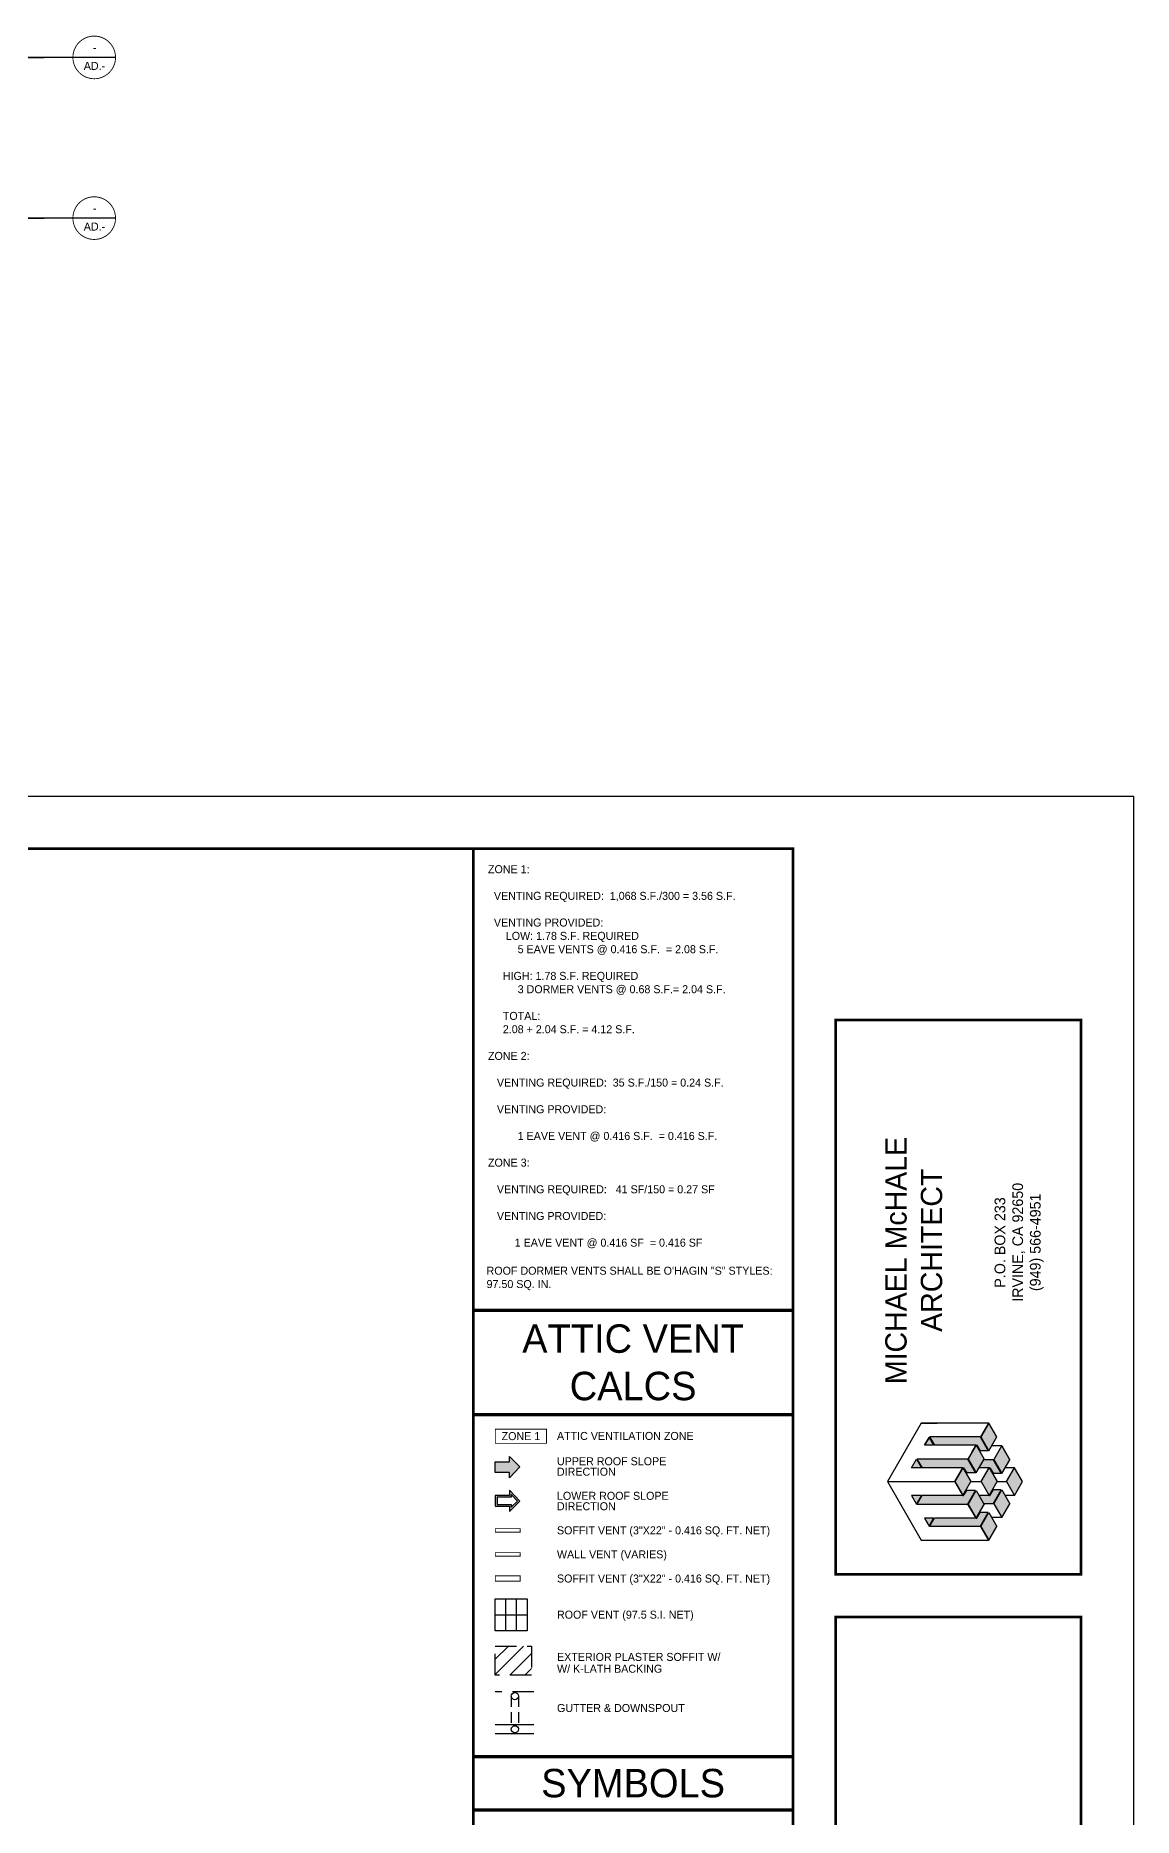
# Model space of a CAD drawing. Extents: x -4845 to 1196, y -1775 to 574.
# Drawn here: x -618 to 0, y -574 to 428 of the extents above; entities that cross this region are included whole.
import ezdxf
from ezdxf.enums import TextEntityAlignment as Align

# ---------------------------------------------------------------- set-up
doc = ezdxf.new("R2010")
doc.units = 0
doc.header["$LTSCALE"] = 48
doc.header["$MEASUREMENT"] = 0
doc.linetypes.add('HIDDEN', pattern=[0.375, 0.25, -0.125])
doc.linetypes.add('HIDDEN2', pattern=[0.1875, 0.125, -0.0625])
doc.layers.get('0').update_dxf_attribs({"linetype": 'CONTINUOUS'})
doc.layers.add('24X36TB', color=7, linetype='CONTINUOUS', lineweight=30)
for name, color, linetype in [('30X42TB', 7, 'CONTINUOUS'), ('A-DIMS', 3, 'CONTINUOUS'), ('A-GUTTER', 40, 'CONTINUOUS'), ('A-HATCH', 40, 'CONTINUOUS'), ('A-RF-WALL', 42, 'HIDDEN'), ('A-ROOF-WALL', 42, 'HIDDEN'), ('A-SYM', 2, 'CONTINUOUS'), ('A-SYM-TEXT', 3, 'CONTINUOUS'), ('A-SYMTEXT', 2, 'CONTINUOUS'), ('A-TEXT', 3, 'CONTINUOUS'), ('TB-text', 3, 'CONTINUOUS')]:
    doc.layers.add(name, color=color, linetype=linetype)
doc.styles.get("Standard").update_dxf_attribs({"font": 'ERASMD.TTF', "height": 4.5})

# ---------------------------------------------------------------- blocks, each defined once
blk = doc.blocks.new('A$C2A811E11')
at = {"layer": 'TB-text'}
h = blk.add_hatch(color=256, dxfattribs=at)
h.paths.add_polyline_path([(-55.9, -198.9), (-56.4, -199.7), (-51.9, -207.5), (-47.4, -199.7), (-51.9, -191.9)])
h.paths.add_polyline_path([(-61.2, -208.2), (-61.4, -208.4), (-63.4, -211.8), (-63.5, -212.1), (-59, -219.9), (-54.5, -212.1), (-59, -204.3)])
h.paths.add_polyline_path([(-66.4, -217), (-70.9, -224.8), (-66.4, -232.6), (-61.9, -224.8)])
h.paths.add_polyline_path([(-59, -229.8), (-63.5, -237.6), (-59, -245.4), (-54.5, -237.6)])
h.paths.add_polyline_path([(-56.4, -250), (-51.9, -257.7), (-47.4, -250), (-51.9, -242.2)])
h.paths.add_polyline_path([(-49, -237.2), (-44.5, -245), (-40, -237.2), (-44.5, -229.4)])
h.paths.add_polyline_path([(-41.9, -224.8), (-37.4, -232.6), (-32.9, -224.8), (-37.4, -217)])
h.paths.add_polyline_path([(-49, -212.5), (-44.5, -220.3), (-40, -212.5), (-44.5, -204.7)])
h.paths.add_polyline_path([(-49.3, -229.4), (-51.2, -232.6), (-51.6, -232.6), (-57.4, -232.6), (-54.7, -237.2), (-49.4, -237.2), (-44.9, -229.4)])
h.paths.add_polyline_path([(-49.4, -212.5), (-54.7, -212.5), (-57.4, -217), (-51.6, -217), (-51.2, -217), (-49.3, -220.3), (-44.9, -220.3)])
h.paths.add_polyline_path([(-85.2, -199.7), (-82.5, -204.3), (-59, -204.3), (-58.6, -204.3), (-56.7, -207.5), (-52.3, -207.5), (-56.8, -199.7)])
h.paths.add_polyline_path([(-88, -204.3), (-82.9, -204.3), (-85.5, -199.9)])
h.paths.add_polyline_path([(-92.3, -212.1), (-89.4, -217), (-66.4, -217), (-66, -217), (-64.3, -219.9), (-59.4, -219.9), (-63.9, -212.1)])
h.paths.add_polyline_path([(-92.6, -212.2), (-95.4, -217), (-89.8, -217)])
h.paths.add_polyline_path([(-89.4, -232.6), (-92.3, -237.6), (-63.9, -237.6), (-59.4, -229.8), (-64.3, -229.8), (-66, -232.6), (-66.4, -232.6)])
h.paths.add_polyline_path([(-95.4, -232.6), (-92.6, -237.4), (-89.8, -232.6)])
h.paths.add_polyline_path([(-82.5, -245.4), (-85.2, -250), (-56.8, -250), (-52.3, -242.2), (-56.7, -242.2), (-58.6, -245.4), (-59, -245.4)])
h.paths.add_polyline_path([(-88, -245.4), (-85.5, -249.8), (-82.9, -245.4)])
blk.add_hatch(color=256, dxfattribs=at).paths.add_polyline_path([(-56.1, -224.8), (-51.6, -232.6), (-47.1, -224.8), (-51.6, -217)])
for p, q in [((-89.9, -191.9), (-108.9, -224.8)), ((-51.9, -191.9), (-89.9, -191.9)), ((-89.9, -191.9), (-80.9, -191.9)), ((-89.9, -191.9), (-80.9, -191.9)), ((-85.5, -199.9), (-88, -204.3)), ((-88, -204.3), (-85.5, -199.9)), ((-85.5, -199.9), (-82.9, -204.3)), ((-85.5, -199.9), (-85.5, -199.9)), ((-56.8, -199.7), (-85.2, -199.7)), ((-56.8, -199.7), (-85.2, -199.7)), ((-85.2, -199.7), (-82.5, -204.3)), ((-56.8, -199.7), (-52.3, -207.5)), ((-51.9, -191.9), (-56.4, -199.7)), ((-51.9, -191.9), (-56.4, -199.7)), ((-51.9, -191.9), (-56.4, -199.7)), ((-51.9, -191.9), (-56.4, -199.7)), ((-51.9, -191.9), (-56.4, -199.7)), ((-51.9, -191.9), (-56.4, -199.7)), ((-56.4, -199.7), (-51.9, -191.9)), ((-56.4, -199.7), (-51.9, -191.9)), ((-51.9, -191.9), (-56.4, -199.7)), ((-51.9, -191.9), (-56.4, -199.7)), ((-51.9, -191.9), (-56.4, -199.7)), ((-51.9, -191.9), (-56.4, -199.7)), ((-56.4, -199.7), (-51.9, -207.5)), ((-56.4, -199.7), (-51.9, -207.5)), ((-51.9, -191.9), (-55.9, -198.9)), ((-51.9, -191.9), (-55.9, -198.9)), ((-51.9, -191.9), (-55.9, -198.9)), ((-51.9, -191.9), (-55.9, -198.9)), ((-51.9, -191.9), (-55.9, -198.9)), ((-51.9, -191.9), (-55.9, -198.9)), ((-47.4, -199.7), (-51.9, -191.9)), ((-47.4, -199.7), (-51.9, -191.9)), ((-51.9, -207.5), (-47.4, -199.7)), ((-51.9, -207.5), (-47.4, -199.7)), ((-82.9, -204.3), (-88, -204.3)), ((-82.9, -204.3), (-88, -204.3)), ((-59, -204.3), (-82.5, -204.3)), ((-59, -204.3), (-82.5, -204.3)), ((-63.5, -212.1), (-59, -204.3)), ((-59, -204.3), (-63.5, -212.1)), ((-59, -204.3), (-63.5, -212.1)), ((-59, -204.3), (-63.5, -212.1)), ((-59, -204.3), (-63.5, -212.1)), ((-59, -204.3), (-63.5, -212.1)), ((-59, -204.3), (-63.5, -212.1)), ((-63.5, -212.1), (-59, -204.3)), ((-61.2, -208.2), (-63.5, -212.1)), ((-61.2, -208.2), (-63.5, -212.1)), ((-61.2, -208.2), (-63.5, -212.1)), ((-61.2, -208.2), (-63.5, -212.1)), ((-61.4, -208.4), (-63.4, -211.8)), ((-61.4, -208.4), (-63.4, -211.8)), ((-61.4, -208.4), (-63.4, -211.8)), ((-61.4, -208.4), (-63.4, -211.8)), ((-61.4, -208.4), (-63.4, -211.8)), ((-61.4, -208.4), (-63.4, -211.8)), ((-62.4, -210.1), (-60.1, -206.2)), ((-62.4, -210.1), (-60.1, -206.2)), ((-62.4, -210.1), (-60.1, -206.2)), ((-62.4, -210.1), (-60.1, -206.2)), ((-61.4, -208.4), (-59.4, -204.9)), ((-61.4, -208.4), (-59.4, -204.9)), ((-61.4, -208.4), (-59.4, -204.9)), ((-61.4, -208.4), (-59.4, -204.9)), ((-61.4, -208.4), (-59.4, -204.9)), ((-61.4, -208.4), (-59.4, -204.9)), ((-61.2, -208.2), (-59, -204.3)), ((-61.2, -208.2), (-59, -204.3)), ((-61.2, -208.2), (-59, -204.3)), ((-61.2, -208.2), (-59, -204.3)), ((-59, -204.3), (-54.5, -212.1)), ((-59, -204.3), (-54.5, -212.1)), ((-59, -204.3), (-58.6, -204.3)), ((-58.6, -204.3), (-56.7, -207.5)), ((-52.3, -207.5), (-56.7, -207.5)), ((-52.3, -207.5), (-56.7, -207.5)), ((-44.5, -204.7), (-50.2, -204.7)), ((-44.5, -204.7), (-50.2, -204.7)), ((-49, -212.5), (-44.5, -204.7)), ((-49, -212.5), (-44.5, -204.7)), ((-40, -212.5), (-44.5, -204.7)), ((-44.5, -204.7), (-40, -212.5)), ((-40, -212.5), (-44.5, -204.7)), ((-95.4, -217), (-92.6, -212.2)), ((-89.8, -217), (-95.4, -217)), ((-89.8, -217), (-95.4, -217)), ((-92.6, -212.2), (-89.8, -217)), ((-92.3, -212.1), (-89.4, -217)), ((-63.9, -212.1), (-92.3, -212.1)), ((-63.9, -212.1), (-92.3, -212.1)), ((-66.4, -217), (-89.4, -217)), ((-66.4, -217), (-89.4, -217)), ((-70.9, -224.8), (-66.4, -217)), ((-70.9, -224.8), (-66.4, -217)), ((-66.4, -217), (-70.9, -224.8)), ((-66.4, -217), (-70.9, -224.8)), ((-66.4, -217), (-70.9, -224.8)), ((-66.4, -217), (-70.9, -224.8)), ((-66.4, -217), (-70.9, -224.8)), ((-66.4, -217), (-70.9, -224.8)), ((-70.9, -224.8), (-66.4, -217)), ((-70.9, -224.8), (-66.4, -217)), ((-70.9, -224.8), (-66.9, -217.9)), ((-70.9, -224.8), (-66.9, -217.9)), ((-70.9, -224.8), (-66.9, -217.9)), ((-70.9, -224.8), (-66.9, -217.9)), ((-70.9, -224.8), (-66.9, -217.9)), ((-70.9, -224.8), (-66.9, -217.9)), ((-70.9, -224.8), (-66.9, -217.9)), ((-70.9, -224.8), (-66.9, -217.9)), ((-66.4, -217), (-61.9, -224.8)), ((-66.4, -217), (-61.9, -224.8)), ((-66.4, -217), (-66, -217)), ((-66, -217), (-64.3, -219.9)), ((-59.4, -219.9), (-64.3, -219.9)), ((-59.4, -219.9), (-64.3, -219.9)), ((-63.9, -212.1), (-59.4, -219.9)), ((-63.5, -212.1), (-59, -219.9)), ((-63.5, -212.1), (-59, -219.9)), ((-59, -219.9), (-54.5, -212.1)), ((-59, -219.9), (-54.5, -212.1)), ((-51.6, -217), (-57.4, -217)), ((-51.6, -217), (-57.4, -217)), ((-56.1, -224.8), (-51.6, -217)), ((-56.1, -224.8), (-51.6, -217)), ((-49.4, -212.5), (-54.7, -212.5)), ((-49.4, -212.5), (-54.7, -212.5)), ((-51.6, -217), (-47.1, -224.8)), ((-51.6, -217), (-47.1, -224.8)), ((-51.6, -217), (-51.2, -217)), ((-51.2, -217), (-49.3, -220.3)), ((-49.4, -212.5), (-44.9, -220.3)), ((-44.9, -220.3), (-49.3, -220.3)), ((-44.9, -220.3), (-49.3, -220.3)), ((-49, -212.5), (-44.5, -220.3)), ((-49, -212.5), (-44.5, -220.3)), ((-44.5, -220.3), (-40, -212.5)), ((-44.5, -220.3), (-40, -212.5)), ((-37.4, -217), (-42.6, -217)), ((-37.4, -217), (-42.6, -217)), ((-41.9, -224.8), (-37.4, -217)), ((-41.9, -224.8), (-37.4, -217)), ((-32.9, -224.8), (-37.4, -217)), ((-32.9, -224.8), (-37.4, -217)), ((-108.9, -224.8), (-70.9, -224.8)), ((-108.9, -224.8), (-70.9, -224.8)), ((-108.9, -224.8), (-70.9, -224.8)), ((-108.9, -224.8), (-70.9, -224.8)), ((-108.9, -224.8), (-70.9, -224.8)), ((-108.9, -224.8), (-70.9, -224.8)), ((-108.9, -224.8), (-70.9, -224.8)), ((-108.9, -224.8), (-70.9, -224.8)), ((-108.9, -224.8), (-89.9, -257.7)), ((-108.9, -224.8), (-99.9, -224.8)), ((-108.9, -224.8), (-99.9, -224.8)), ((-70.9, -224.8), (-66.9, -231.8)), ((-70.9, -224.8), (-66.4, -232.6)), ((-70.9, -224.8), (-66.9, -231.8)), ((-70.9, -224.8), (-66.9, -231.8)), ((-70.9, -224.8), (-66.4, -232.6)), ((-70.9, -224.8), (-66.9, -231.8)), ((-66.4, -232.6), (-70.9, -224.8)), ((-66.4, -232.6), (-70.9, -224.8)), ((-66.4, -232.6), (-61.9, -224.8)), ((-66, -232.6), (-64.3, -229.8)), ((-59.4, -229.8), (-64.3, -229.8)), ((-59.4, -229.8), (-64.3, -229.8)), ((-63.9, -237.6), (-59.4, -229.8)), ((-63.5, -237.6), (-59, -229.8)), ((-61.9, -224.8), (-56.1, -224.8)), ((-61.9, -224.8), (-56.1, -224.8)), ((-59, -229.8), (-54.5, -237.6)), ((-56.1, -224.8), (-51.6, -232.6)), ((-51.6, -232.6), (-47.1, -224.8)), ((-51.2, -232.6), (-49.3, -229.4)), ((-49.4, -237.2), (-44.9, -229.4)), ((-44.9, -229.4), (-49.3, -229.4)), ((-44.9, -229.4), (-49.3, -229.4)), ((-49, -237.2), (-44.5, -229.4)), ((-47.1, -224.8), (-41.9, -224.8)), ((-47.1, -224.8), (-41.9, -224.8)), ((-44.5, -229.4), (-40, -237.2)), ((-41.9, -224.8), (-37.4, -232.6)), ((-37.4, -232.6), (-32.9, -224.8)), ((-95.4, -232.6), (-92.6, -237.4)), ((-89.8, -232.6), (-95.4, -232.6)), ((-92.6, -237.4), (-89.8, -232.6)), ((-92.3, -237.6), (-89.4, -232.6)), ((-63.9, -237.6), (-92.3, -237.6)), ((-66.4, -232.6), (-89.4, -232.6)), ((-66.4, -232.6), (-66, -232.6)), ((-63.5, -237.6), (-59, -245.4)), ((-59, -245.4), (-63.5, -237.6)), ((-59, -245.4), (-63.5, -237.6)), ((-61.2, -241.5), (-63.5, -237.6)), ((-61.2, -241.5), (-63.5, -237.6)), ((-61.4, -241.3), (-63.4, -237.8)), ((-61.4, -241.3), (-63.4, -237.8)), ((-62.4, -239.6), (-60.1, -243.5)), ((-62.4, -239.6), (-60.1, -243.5)), ((-59, -245.4), (-54.5, -237.6)), ((-51.6, -232.6), (-57.4, -232.6)), ((-49.4, -237.2), (-54.7, -237.2)), ((-51.6, -232.6), (-51.2, -232.6)), ((-49, -237.2), (-44.5, -245)), ((-44.5, -245), (-40, -237.2)), ((-37.4, -232.6), (-42.6, -232.6)), ((-82.9, -245.4), (-88, -245.4)), ((-88, -245.4), (-85.5, -249.8)), ((-85.5, -249.8), (-82.9, -245.4)), ((-85.5, -249.8), (-85.5, -249.8)), ((-85.2, -250), (-82.5, -245.4)), ((-56.8, -250), (-85.2, -250)), ((-59, -245.4), (-82.5, -245.4)), ((-61.4, -241.3), (-59.4, -244.8)), ((-61.4, -241.3), (-59.4, -244.8)), ((-61.2, -241.5), (-59, -245.4)), ((-61.2, -241.5), (-59, -245.4)), ((-59, -245.4), (-58.6, -245.4)), ((-58.6, -245.4), (-56.7, -242.2)), ((-56.8, -250), (-52.3, -242.2)), ((-52.3, -242.2), (-56.7, -242.2)), ((-56.4, -250), (-51.9, -242.2)), ((-51.9, -257.7), (-56.4, -250)), ((-51.9, -257.7), (-56.4, -250)), ((-51.9, -257.7), (-56.4, -250)), ((-51.9, -257.7), (-56.4, -250)), ((-56.4, -250), (-51.9, -257.7)), ((-51.9, -242.2), (-47.4, -250)), ((-51.9, -257.7), (-47.4, -250)), ((-44.5, -245), (-50.2, -245)), ((-89.9, -257.7), (-51.9, -257.7)), ((-89.9, -257.7), (-80.9, -257.7)), ((-51.9, -257.7), (-55.9, -250.8)), ((-51.9, -257.7), (-55.9, -250.8))]:
    blk.add_line(p, q, dxfattribs=at)
for s, p in [('MICHAEL McHALE ', (-98.1, -170)), ('ARCHITECT', (-78.1, -140.6))]:
    blk.add_text(s, height=12, rotation=90, dxfattribs=at).set_placement(p)
for s, p in [('IRVINE, CA 92650', (-32.6, -90.2)), ('P.O. BOX 233', (-42.6, -90.3)), ('(949) 566-4951', (-22.7, -90.2))]:
    blk.add_text(s, height=6, rotation=90, dxfattribs=at).set_placement(p, align=Align.CENTER)
blk = doc.blocks.new('A$C06A91398')
at = {"layer": '24X36TB'}
blk.add_lwpolyline([(-1115.9, 1085.1), (612.1, 1085.1), (612.1, -66.9), (-1115.9, -66.9)], close=True, dxfattribs=at)
at = {"layer": '24X36TB', "const_width": 1.5}
for points in [[(420.6, -37.4), (420.6, 1055.6), (-1055.9, 1055.6), (-1055.9, -37.4)], [(444.6, 647.5), (444.6, 959.3), (582.6, 959.3), (582.6, 647.5)], [(444.6, 346.6), (444.6, 623.5), (582.6, 623.5), (582.6, 346.6)]]:
    blk.add_lwpolyline(points, close=True, dxfattribs=at)
blk = doc.blocks.new('ROOF ARROW 1')
at = {"layer": 'A-SYM-TEXT'}
h = blk.add_hatch(color=7, dxfattribs=at)
h.paths.add_polyline_path([(-8, 3), (-8, 6), (-13.8, 0.2), (-8, -6), (-8, -3), (0, -3), (0, 3)])
h.paths.add_polyline_path([(-1, 2), (-1, -2), (-9, -2), (-9, -3.5), (-12.4, 0.1), (-9, 3.6), (-9, 2)], flags=16)
at = {"layer": 'A-SYM-TEXT', "color": 7}
blk.add_lwpolyline([(-13.8, 0.2), (-8, -6), (-8, -3), (0, -3), (0, 3), (-8, 3), (-8, 6), (-13.8, 0.2)], dxfattribs=at)
blk.add_lwpolyline([(-12.4, 0.1), (-9, -3.5), (-9, -2), (-1, -2), (-1, 2), (-9, 2), (-9, 3.6)], close=True, dxfattribs=at)

msp = doc.modelspace()

# ---------------------------------------------------------------- hatches: boundary and pattern name
at = {"layer": 'A-HATCH'}
h = msp.add_hatch(dxfattribs=at)
h.set_pattern_fill('ANSI31,_O', color=256, scale=48)
h.set_pattern_definition([(45, (-15220.404, 44296.1824), (-4.2426407, 4.2426407), [])])
h.paths.add_polyline_path([(-338.77239, -478.13141), (-359.03659, -478.13141), (-359.03659, -494.34953), (-338.77239, -494.34953)])
at = {"layer": 'A-SYM-TEXT'}
msp.add_hatch(color=7, dxfattribs=at).paths.add_polyline_path([(-345.19207, -377.23898), (-351.03659, -383.39446), (-351.03659, -380.39446), (-359.03659, -380.39446), (-359.03659, -377.39446), (-359.03659, -374.39446), (-351.03659, -374.39446), (-351.03659, -371.39446)])

# ---------------------------------------------------------------- linework, layer by layer
at = {"layer": '24X36TB', "const_width": 1.5}
msp.add_lwpolyline([(-371.5, -1122.5), (-371.5, -912), (-371.5, -29.5)], dxfattribs=at)
at = {"layer": '30X42TB', "color": 7, "const_width": 2}
for points in [[(-191.5, -289.20085), (-371.5, -289.20085)], [(-191.5, -347.90805), (-371.5, -347.90805)], [(-191.5, -540.24041), (-371.5, -540.24041)], [(-191.5, -570.24041), (-371.5, -570.24041)]]:
    msp.add_lwpolyline(points, dxfattribs=at)
at = {"layer": 'A-GUTTER', "linetype": 'HIDDEN2'}
for p, q in [((-350.04007, -506.20578), (-350.04007, -524.8192)), ((-346.04007, -506.20578), (-346.04007, -524.8192))]:
    msp.add_line(p, q, dxfattribs=at)
at = {"layer": 'A-GUTTER'}
for p, q in [((-337.3951, -522.3192), (-359.03659, -522.3192)), ((-337.3951, -527.3192), (-359.03659, -527.3192))]:
    msp.add_line(p, q, dxfattribs=at)
for centre in [(-348.04007, -506.20578), (-348.04007, -524.8192)]:
    msp.add_circle(centre, 2, dxfattribs=at)
at = {"layer": 'A-RF-WALL'}
msp.add_lwpolyline([(-359.03659, -478.13141), (-338.77239, -478.13141), (-338.77239, -494.34953), (-359.03659, -494.34953)], close=True, dxfattribs=at)
at = {"layer": 'A-ROOF-WALL'}
msp.add_line((-337.3951, -503.70578), (-359.03659, -503.70578), dxfattribs=at)
at = {"layer": 'A-SYM', "linetype": 'Continuous'}
for p, q in [((-359.03659, -460.54047), (-341.03659, -460.54047)), ((-353.03659, -469.54047), (-353.03659, -451.54047)), ((-347.03659, -469.54047), (-347.03659, -451.54047))]:
    msp.add_line(p, q, dxfattribs=at)
at = {"layer": 'A-SYM', "const_width": 0.5}
for points in [[(-359.03659, -363.98823), (-359.03659, -355.98823), (-330.23672, -355.98823), (-330.23672, -363.98823)], [(-359.03659, -441.4997), (-359.03659, -438.4997), (-345.03659, -438.4997), (-345.03659, -441.4997)]]:
    msp.add_lwpolyline(points, close=True, dxfattribs=at)
at = {"layer": 'A-SYM', "linetype": 'Continuous', "const_width": 0.5}
msp.add_lwpolyline([(-359.03659, -414.00227), (-359.03659, -412.00227), (-345.03659, -412.00227), (-345.03659, -414.00227)], close=True, dxfattribs=at)
at = {"layer": 'A-SYM', "linetype": 'HIDDEN2', "const_width": 0.5}
msp.add_lwpolyline([(-359.03659, -427.51353), (-359.03659, -425.51353), (-345.03659, -425.51353), (-345.03659, -427.51353)], close=True, dxfattribs=at)
at = {"layer": 'A-SYM', "linetype": 'Continuous'}
msp.add_lwpolyline([(-359.03659, -451.54047), (-341.03659, -451.54047), (-341.03659, -469.54047), (-359.03659, -469.54047)], close=True, dxfattribs=at)
at = {"layer": 'A-SYM-TEXT', "color": 7}
msp.add_lwpolyline([(-345.19207, -377.23898), (-351.03659, -383.39446), (-351.03659, -380.39446), (-359.03659, -380.39446), (-359.03659, -374.39446), (-351.03659, -374.39446), (-351.03659, -371.39446), (-345.19207, -377.23898)], dxfattribs=at)
at = {"layer": 'A-SYMTEXT'}
for p, q in [((-596.74335, 415.45013), (-612.87188, 415.45013)), ((-572.75123, 415.45013), (-596.74335, 415.45013)), ((-596.74335, 325.07106), (-612.87188, 325.07106)), ((-572.75123, 325.07106), (-596.74335, 325.07106))]:
    msp.add_line(p, q, dxfattribs=at)
at = {"layer": 'A-SYMTEXT', "color": 1, "const_width": 0.5}
for points in [[(-596.74153, 415.2407, 229.1816636095), (-596.74335, 415.45013)], [(-596.74153, 324.86163, 229.1816636095), (-596.74335, 325.07106)]]:
    msp.add_lwpolyline(points, format="xyb", dxfattribs=at)
at = {"layer": 'A-SYMTEXT', "const_width": 1}
for points in [[(-612.87188, 415.45013), (-637.89097, 415.45013)], [(-612.87188, 325.07106), (-637.89097, 325.07106)]]:
    msp.add_lwpolyline(points, dxfattribs=at)

# ---------------------------------------------------------------- block references
at = {"color": 1}
msp.add_blockref('A$C2A811E11', (-29.5, -160.75521), dxfattribs=at)
at = {"layer": 'A-DIMS'}
msp.add_blockref('A$C06A91398', (-612.11644, -1085.14447), dxfattribs=at)
at = {"layer": 'A-SYM-TEXT', "rotation": 180}
msp.add_blockref('ROOF ARROW 1', (-359.03659, -396.37688), dxfattribs=at)

# ---------------------------------------------------------------- texts
at = {"layer": 'A-SYM-TEXT', "char_height": 4.5, "width": 10.8292457, "attachment_point": 5}
for s, insert in [('AD.-', (-584.59501, 410.69305)), ('-', (-584.46123, 420.98264)), ('AD.-', (-584.59501, 320.31398)), ('-', (-584.46123, 330.60357))]:
    msp.add_mtext(s, dxfattribs=dict(at, insert=insert))
at = {"layer": 'A-SYMTEXT', "color": 3}
for s, p in [('ATTIC VENTILATION ZONE', (-324.35624, -362.10383)), ('UPPER ROOF SLOPE', (-324.35624, -376.35053)), ('DIRECTION', (-324.35624, -382.2284)), ('LOWER ROOF SLOPE', (-324.35624, -395.77693)), ('DIRECTION', (-324.35624, -401.6548)), ('SOFFIT VENT (3"X22" - 0.416 SQ. FT. NET)', (-324.35624, -415.20266)), ('WALL VENT (VARIES)', (-324.35624, -428.71459)), ('SOFFIT VENT (3"X22" - 0.416 SQ. FT. NET)', (-324.35624, -442.29111)), ('ROOF VENT (97.5 S.I. NET)', (-324.33607, -462.61256)), ('W/ K-LATH BACKING', (-324.31589, -493.0314)), ('EXTERIOR PLASTER SOFFIT W/ ', (-324.31589, -486.3896)), ('GUTTER & DOWNSPOUT', (-324.31589, -515.1257))]:
    msp.add_text(s, height=4.5, dxfattribs=at).set_placement(p)
at = {"layer": 'A-SYMTEXT', "insert": (-344.63665, -359.98823), "char_height": 4.5, "width": 28.7998652, "attachment_point": 5}
msp.add_mtext('ZONE 1', dxfattribs=at)
at = {"layer": 'A-TEXT'}
for s, insert, char_height, width, attachment_point in [('ZONE 1:\\P  \\P  VENTING REQUIRED:  1,068 S.F./300 = 3.56 S.F.\\P  \\P  VENTING PROVIDED:\\P      LOW: 1.78 S.F. REQUIRED\\P          5 EAVE VENTS @ 0.416 S.F.  = 2.08 S.F. \\P     \\P     HIGH: 1.78 S.F. REQUIRED\\P          3 DORMER VENTS @ 0.68 S.F.= 2.04 S.F.\\P         \\P     TOTAL:\\P     2.08 + 2.04 S.F. = 4.12 S.F.\\P\\PZONE 2:\\P\\P   VENTING REQUIRED:  35 S.F./150 = 0.24 S.F.\\P  \\P   VENTING PROVIDED: \\P \\P          1 EAVE VENT @ 0.416 S.F.  = 0.416 S.F.\\P\\PZONE 3:\\P\\P   VENTING REQUIRED:   41 SF/150 = 0.27 SF\\P  \\P   VENTING PROVIDED: \\P \\P         1 EAVE VENT @ 0.416 SF  = 0.416 SF \\P     \\P  \\P ', (-363.16793, -38.85434), 4.5, 192.4375, 1), ('ROOF DORMER VENTS SHALL BE O\'HAGIN "S" STYLES: 97.50 SQ. IN.', (-363.96572, -264.68242), 4.5, 164.9680031, 1), ('ATTIC VENT\\PCALCS', (-281.5, -318.55445), 16, 180, 5), ('SYMBOLS', (-281.5, -555.24041), 16, 180, 5)]:
    msp.add_mtext(s, dxfattribs=dict(at, insert=insert, char_height=char_height, width=width, attachment_point=attachment_point))

doc.saveas('drawing.dxf')
